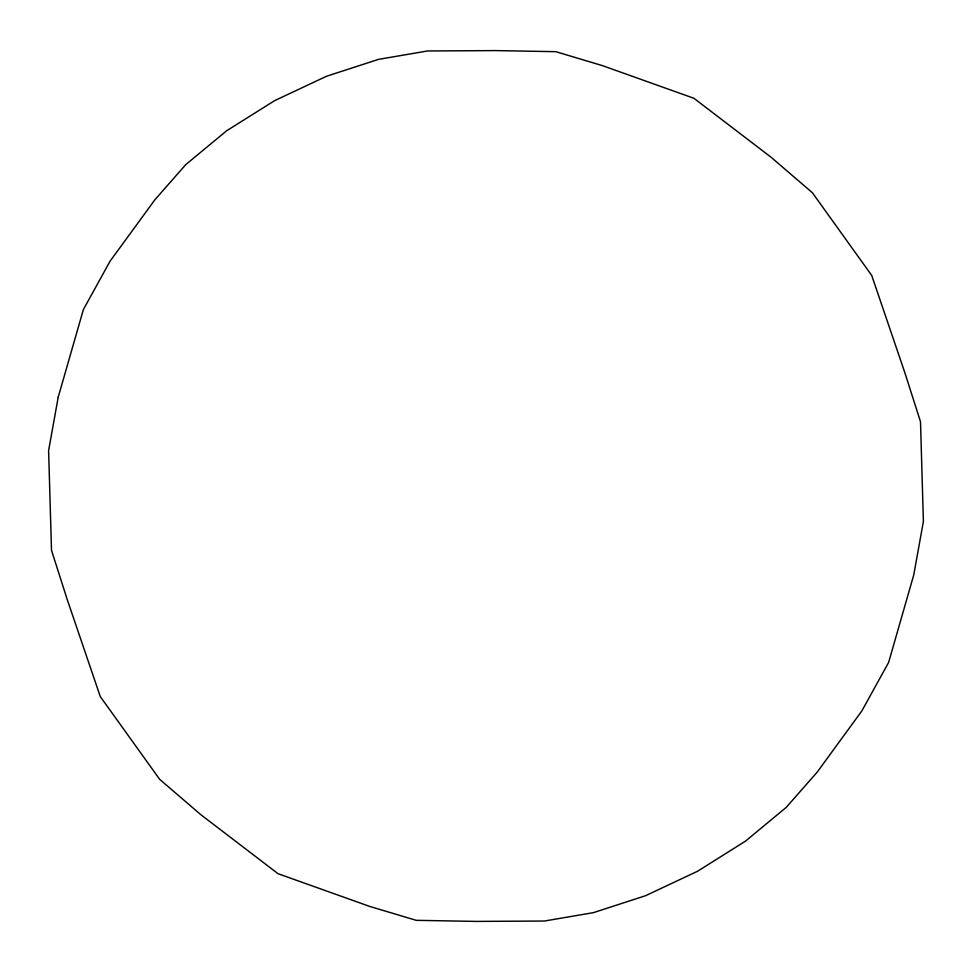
<?xml version="1.0" encoding="UTF-8"?>
<svg xmlns="http://www.w3.org/2000/svg" width="972" height="972" viewBox="0 0 972 972"><rect width="100%" height="100%" fill="white"/><g stroke="black" fill="none" stroke-linecap="round" stroke-linejoin="round"><path stroke-width="1.46" d="M58.247 397.05L48.6 450.558L51.504 550.298L67.202 599.457L100.274 696.547L159.627 779.289L200.718 814.597L278.053 873.707L369.579 906.378L416.198 920.326L476.171 921.407L544.405 921.031L593.37 912.659L645.554 895.71L697.41 871.337L745.39 841.205L786.239 807.38L817.16 772.157L861.909 710.848L888.615 662.454L913.753 574.95L923.4 521.442L920.496 421.702L904.798 372.543L871.726 275.453L812.373 192.711L771.282 157.403L693.947 98.294L602.421 65.622L555.802 51.674L495.829 50.593L427.595 50.969L378.63 59.341L326.446 76.29L274.59 100.663L226.61 130.795L185.761 164.62L154.84 199.843L110.091 261.152L83.385 309.546L58.247 397.05"/></g></svg>
